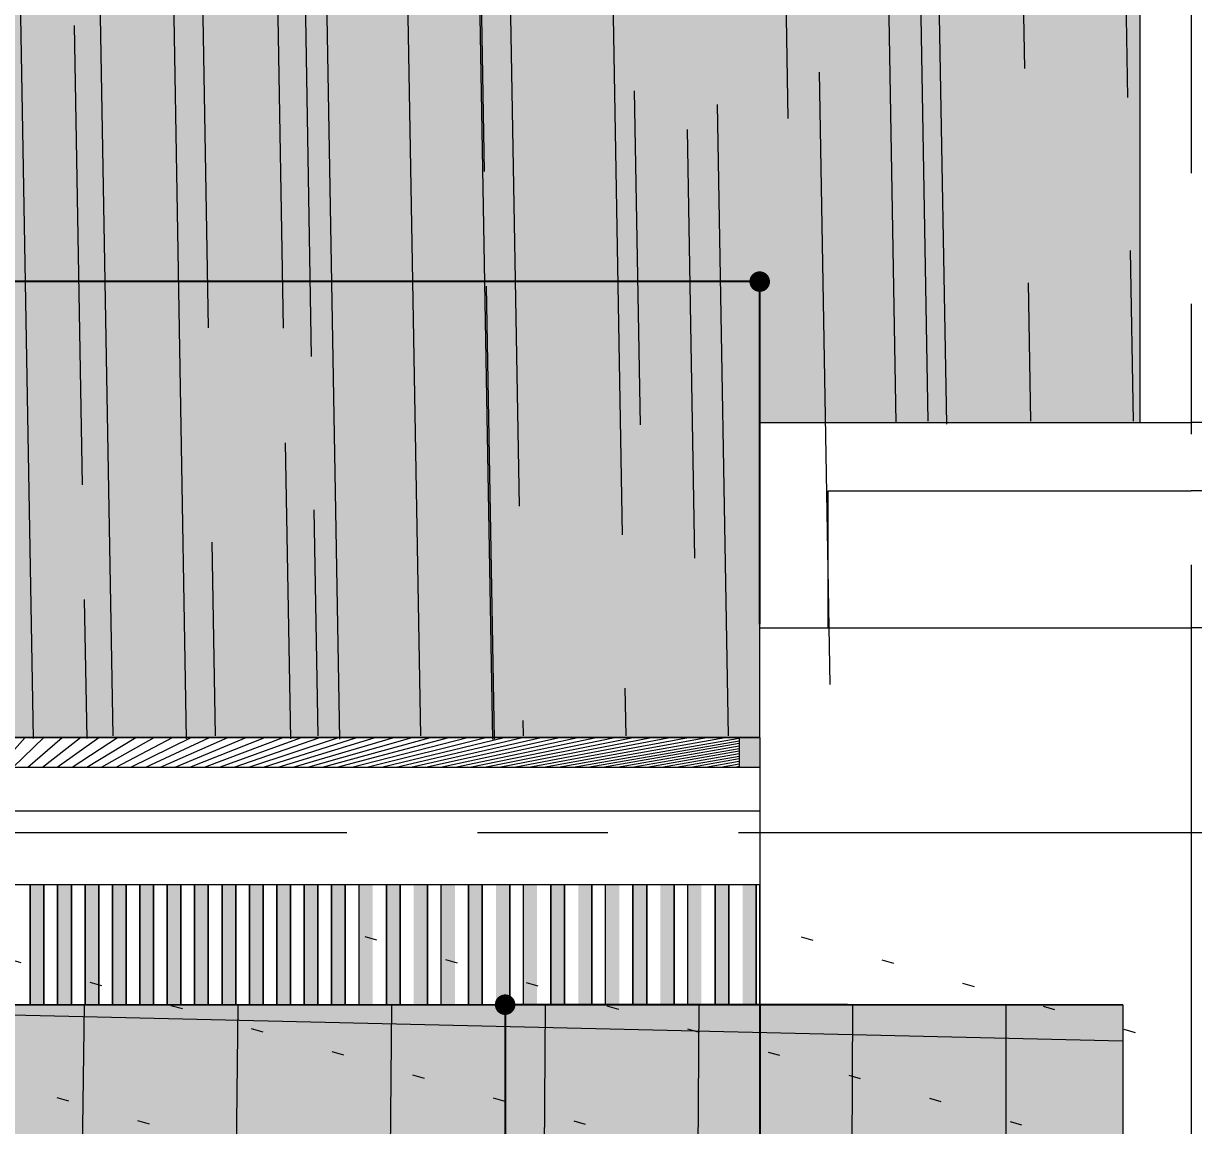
# Model space of a CAD drawing. Header units: millimetres. Extents: x 0 to 1313252738, y -131 to 560100888.
# Drawn here: x 1312637099 to 1312638808, y 560040984 to 560042593 of the extents above; entities that cross this region are included whole.
import ezdxf

# ---------------------------------------------------------------- set-up
doc = ezdxf.new("R2010")
doc.units = ezdxf.units.MM
doc.linetypes.add('CENTERX2', pattern=[101.60000000000001, 63.5, -12.7, 12.7, -12.7])
doc.layers.get('0').update_dxf_attribs({"lineweight": 0})
for name, color, linetype, lineweight in [('0001実測値', 10, 'Continuous', 0), ('0002CH現状', 5, 'Continuous', 0), ('001通り芯', 6, 'CENTERX2', 0), ('003間仕切り', 7, 'Continuous', 13), ('005床材(石)', 7, 'Continuous', 0), ('009床', 7, 'Continuous', 5), ('グレーチング', 7, 'Continuous', 0), ('建具', 7, 'Continuous', 0), ('棚(木)', 7, 'Continuous', 0), ('石ベンチ', 7, 'Continuous', 13), ('石風呂', 7, 'Continuous', 13)]:
    doc.layers.add(name, color=color, linetype=linetype, lineweight=lineweight)
doc.styles.add('onnjuku', font='arial.ttf')
doc.dimstyles.new('onnjuku', dxfattribs={"dimtxt": 100, "dimasz": 30, "dimexe": 1.25, "dimexo": 0.625, "dimtad": 1, "dimdec": 0, "dimtxsty": 'onnjuku', "dimblk": 'DOT', "dimcen": 2.5, "dimadec": 0, "dimazin": 0, "dimtfac": 1, "dimtdec": 0, "dimtmove": 0, "dimatfit": 3, "dimfxl": 500, "dimfxlon": 1, "dimarcsym": 0})

# ---------------------------------------------------------------- blocks, each defined once
blk = doc.blocks.new('_Dot')
at = {"color": 0, "linetype": 'ByBlock', "lineweight": -2}
blk.add_line((-0.5, 0), (-1, 0), dxfattribs=at)
at = {"color": 0, "linetype": 'ByBlock', "const_width": 0.5}
blk.add_lwpolyline([(-0.25, 0, 1), (0.25, 0, 1)], format="xyb", close=True, dxfattribs=at)
blk = doc.blocks.new('*D135')
at = {"layer": '0001実測値', "color": 0, "lineweight": -2, "transparency": 16777216}
for p, q in [((1312638302.449727, 560041160.7331343), (1312637801.199727, 560041160.7331343)), ((1312637802.449727, 560041130.7331343), (1312637802.449727, 560038360.7331344)), ((1312638302.449727, 560038330.7331344), (1312637801.199727, 560038330.7331344))]:
    blk.add_line(p, q, dxfattribs=at)
at = {"layer": 'Defpoints', "color": 0, "transparency": 16777216}
for p in [(1312638704.125973, 560041160.7331343), (1312637802.449727, 560038330.7331344), (1312638704.125973, 560038330.7331344)]:
    blk.add_point(p, dxfattribs=at)
at = {"layer": '0001実測値', "color": 0, "lineweight": -2, "transparency": 16777216, "xscale": 30, "yscale": 30, "zscale": 30}
for p, rotation in [((1312637802.449727, 560041160.7331343), 90), ((1312637802.449727, 560038330.7331344), 270)]:
    blk.add_blockref('_Dot', p, dxfattribs=dict(at, rotation=rotation))
at = {"layer": '0001実測値', "color": 0, "transparency": 16777216, "insert": (1312637750.733322, 560039745.7331339), "char_height": 100, "attachment_point": 5, "rotation": 90, "style": 'onnjuku'}
blk.add_mtext('2830', dxfattribs=at)
blk = doc.blocks.new('*D136')
at = {"layer": '0001実測値', "color": 0, "lineweight": -2, "transparency": 16777216}
for p, q in [((1312631829.125972, 560041716.4183012), (1312631829.125972, 560042217.6683012)), ((1312638144.125972, 560042216.4183012), (1312631859.125972, 560042216.4183012)), ((1312638174.125972, 560041716.4183012), (1312638174.125972, 560042217.6683012))]:
    blk.add_line(p, q, dxfattribs=at)
at = {"layer": 'Defpoints', "color": 0, "transparency": 16777216}
for p in [(1312631829.125972, 560042216.4183012), (1312631829.125972, 560041160.733134), (1312638174.125972, 560041160.733134)]:
    blk.add_point(p, dxfattribs=at)
at = {"layer": '0001実測値', "color": 0, "lineweight": -2, "transparency": 16777216, "xscale": 30, "yscale": 30, "zscale": 30, "rotation": 180}
blk.add_blockref('_Dot', (1312631829.125972, 560042216.4183012), dxfattribs=at)
at = {"layer": '0001実測値', "color": 0, "lineweight": -2, "transparency": 16777216, "xscale": 30, "yscale": 30, "zscale": 30}
blk.add_blockref('_Dot', (1312638174.125972, 560042216.4183012), dxfattribs=at)
at = {"layer": '0001実測値', "color": 0, "transparency": 16777216, "insert": (1312635001.625972, 560042268.1347065), "char_height": 100, "attachment_point": 5, "style": 'onnjuku'}
blk.add_mtext('6345', dxfattribs=at)
blk = doc.blocks.new('*D137')
at = {"layer": '0002CH現状', "color": 0, "lineweight": -2, "transparency": 16777216}
for p, q in [((1312631829.125972, 560041160.1081394), (1312631829.125972, 560040782.1700566)), ((1312638174.125972, 560041160.1081394), (1312638174.125972, 560040782.1700566)), ((1312631859.125972, 560040783.4200566), (1312638144.125972, 560040783.4200566))]:
    blk.add_line(p, q, dxfattribs=at)
at = {"layer": 'Defpoints', "color": 0, "transparency": 16777216}
for p in [(1312631829.125972, 560041160.7331394), (1312638174.125972, 560041160.7331394), (1312638174.125972, 560040783.4200566)]:
    blk.add_point(p, dxfattribs=at)
at = {"layer": '0002CH現状', "color": 0, "lineweight": -2, "transparency": 16777216, "xscale": 30, "yscale": 30, "zscale": 30, "rotation": 180}
blk.add_blockref('_Dot', (1312631829.125972, 560040783.4200566), dxfattribs=at)
at = {"layer": '0002CH現状', "color": 0, "lineweight": -2, "transparency": 16777216, "xscale": 30, "yscale": 30, "zscale": 30}
blk.add_blockref('_Dot', (1312638174.125972, 560040783.4200566), dxfattribs=at)
at = {"layer": '0002CH現状', "color": 0, "transparency": 16777216, "insert": (1312635001.625972, 560040835.1023554), "char_height": 100, "attachment_point": 5, "style": 'onnjuku'}
blk.add_mtext('6296', dxfattribs=at)

msp = doc.modelspace()

# ---------------------------------------------------------------- hatches: boundary and pattern name
at = {"layer": '005床材(石)', "true_color": 0x4a4a4a, "transparency": 33554597}
h = msp.add_hatch(color=251, dxfattribs=at)
h.dxf.hatch_style = 1
h.paths.add_polyline_path([(1312638704.125972, 560041160.733134), (1312638704.125972, 560038330.733134), (1312633429.125972, 560038330.733134), (1312633429.125972, 560041160.7331392), (1312638174.125972, 560041160.7331392)])
h.paths.add_polyline_path([(1312638499.125972, 560040955.733134), (1312633634.125972, 560040955.733134), (1312633634.125972, 560038535.733134), (1312638499.125972, 560038535.733134), (1312638499.125972, 560039560.733134), (1312638399.125972, 560039560.733134), (1312638399.125972, 560039930.7331342), (1312638499.125972, 560039930.7331342)], flags=16)
at = {"layer": '005床材(石)', "true_color": 0x636466}
h = msp.add_hatch(dxfattribs=at)
h.set_pattern_fill('ACAD_ISO07W100', color=251, scale=35, angle=163.9999999999999)
h.set_pattern_definition([(163.9999999999999, (68091.55091500282, -10975.83522522449), (-48.23653726797494, -168.2207967892057), [17.49999999999998, -104.9999999999999])])
h.paths.add_polyline_path([(1312638704.125972, 560041160.733134), (1312638704.125972, 560038330.733134), (1312633429.125972, 560038330.733134), (1312633429.125972, 560041160.7331392), (1312638174.125972, 560041160.7331392)])
at = {"layer": '005床材(石)'}
h = msp.add_hatch(color=8, dxfattribs=at)
h.dxf.hatch_style = 1
h.paths.add_polyline_path([(1312638704.125972, 560041160.733134), (1312637989.126046, 560041160.733134), (1312637989.126046, 560041160.7331086), (1312637989.126045, 560041160.7331086), (1312637629.126041, 560041160.7331108), (1312637629.126041, 560041160.7331095), (1312637629.126041, 560041160.7331095), (1312637329.126038, 560041160.7331114), (1312637329.126038, 560041160.7331111), (1312637329.126037, 560041160.7331111), (1312637049.126034, 560041160.7331127), (1312637049.126034, 560041160.7331126), (1312637049.126034, 560041160.7331126), (1312636749.126031, 560041160.7331144), (1312636749.126031, 560041160.7331141), (1312636749.12603, 560041160.7331141), (1312636469.126027, 560041160.7331158), (1312636469.126027, 560041160.7331156), (1312636469.126027, 560041160.7331156), (1312636189.126024, 560041160.7331172), (1312636189.126024, 560041160.7331169), (1312636189.126024, 560041160.7331169), (1312635889.12602, 560041160.7331189), (1312635889.12602, 560041160.7331184), (1312635889.12602, 560041160.7331184), (1312635609.126017, 560041160.7331203), (1312635609.126017, 560041160.73312), (1312635609.126017, 560041160.73312), (1312635469.126015, 560041160.7331209), (1312635469.126015, 560041160.7331206), (1312635469.126015, 560041160.7331206), (1312635309.126013, 560041160.7331216), (1312635309.126013, 560041160.7331214), (1312635309.126013, 560041160.7331214), (1312635169.126012, 560041160.7331223), (1312635169.126012, 560041160.7331221), (1312635169.126012, 560041160.7331221), (1312635029.12601, 560041160.7331232), (1312635029.12601, 560041160.7331231), (1312635029.12601, 560041160.7331231), (1312634889.126008, 560041160.7331238), (1312634889.126008, 560041160.7331238), (1312634889.126008, 560041160.7331238), (1312634749.126007, 560041160.7331245), (1312634749.126007, 560041160.7331244), (1312634749.126006, 560041160.7331244), (1312634589.126005, 560041160.7331254), (1312634589.126005, 560041160.7331252), (1312634589.126005, 560041160.7331252), (1312634449.126003, 560041160.7331262), (1312634449.126003, 560041160.7331259), (1312634449.126003, 560041160.7331259), (1312634309.126001, 560041160.7331269), (1312634309.126001, 560041160.7331266), (1312634309.126001, 560041160.7331266), (1312634169.126, 560041160.7331278), (1312634169.126, 560041160.7331274), (1312634169.125999, 560041160.7331274), (1312634029.125998, 560041160.7331287), (1312634029.125998, 560041160.7331281), (1312634029.125998, 560041160.7331281), (1312633869.125996, 560041160.7331297), (1312633869.125996, 560041160.7331289), (1312633869.125996, 560041160.7331289), (1312633729.125995, 560041160.7331305), (1312633729.125995, 560041160.7331296), (1312633729.125994, 560041160.7331296), (1312633589.125993, 560041160.7331316), (1312633589.125993, 560041160.7331302), (1312633589.125993, 560041160.7331302), (1312633569.125993, 560041160.7331308), (1312633569.125993, 560041160.7331303), (1312633569.125992, 560041160.7331303), (1312633449.125991, 560041160.7331336), (1312633449.125991, 560041160.7331309), (1312633449.125991, 560041160.7331309), (1312633429.125991, 560041160.733134), (1312633429.125991, 560041160.7331309), (1312633429.125972, 560038330.733134), (1312638704.125972, 560038330.733134)], flags=17)
h.paths.add_polyline_path([(1312638704.125972, 560041160.733134), (1312638174.125972, 560041160.733134), (1312637989.126046, 560041160.733134), (1312637989.126046, 560041160.7331086), (1312637989.126045, 560041160.7331086), (1312637629.126041, 560041160.7331108), (1312637629.126041, 560041160.7331095), (1312637629.126041, 560041160.7331095), (1312637329.126038, 560041160.7331114), (1312637329.126038, 560041160.7331111), (1312637329.126037, 560041160.7331111), (1312637049.126034, 560041160.7331127), (1312637049.126034, 560041160.7331126), (1312637049.126034, 560041160.7331126), (1312636749.126031, 560041160.7331144), (1312636749.126031, 560041160.7331141), (1312636749.12603, 560041160.7331141), (1312636469.126027, 560041160.7331158), (1312636469.126027, 560041160.7331156), (1312636469.126027, 560041160.7331156), (1312636189.126024, 560041160.7331172), (1312636189.126024, 560041160.7331169), (1312636189.126024, 560041160.7331169), (1312635889.12602, 560041160.7331189), (1312635889.12602, 560041160.7331184), (1312635889.12602, 560041160.7331184), (1312635609.126017, 560041160.7331203), (1312635609.126017, 560041160.73312), (1312635609.126017, 560041160.73312), (1312635469.126015, 560041160.7331209), (1312635469.126015, 560041160.7331206), (1312635469.126015, 560041160.7331206), (1312635309.126013, 560041160.7331216), (1312635309.126013, 560041160.7331214), (1312635309.126013, 560041160.7331214), (1312635169.126012, 560041160.7331223), (1312635169.126012, 560041160.7331221), (1312635169.126012, 560041160.7331221), (1312635029.12601, 560041160.7331232), (1312635029.12601, 560041160.7331231), (1312635029.12601, 560041160.7331231), (1312634889.126008, 560041160.7331238), (1312634889.126008, 560041160.7331238), (1312634889.126008, 560041160.7331238), (1312634749.126007, 560041160.7331245), (1312634749.126007, 560041160.7331244), (1312634749.126006, 560041160.7331244), (1312634589.126005, 560041160.7331254), (1312634589.126005, 560041160.7331252), (1312634589.126005, 560041160.7331252), (1312634449.126003, 560041160.7331262), (1312634449.126003, 560041160.7331259), (1312634449.126003, 560041160.7331259), (1312634309.126001, 560041160.7331269), (1312634309.126001, 560041160.7331266), (1312634309.126001, 560041160.7331266), (1312634169.126, 560041160.7331278), (1312634169.126, 560041160.7331274), (1312634169.125999, 560041160.7331274), (1312634029.125998, 560041160.7331287), (1312634029.125998, 560041160.7331281), (1312634029.125998, 560041160.7331281), (1312633869.125996, 560041160.7331297), (1312633869.125996, 560041160.7331289), (1312633869.125996, 560041160.7331289), (1312633729.125995, 560041160.7331305), (1312633729.125995, 560041160.7331296), (1312633729.125994, 560041160.7331296), (1312633589.125993, 560041160.7331316), (1312633589.125993, 560041160.7331302), (1312633589.125993, 560041160.7331302), (1312633569.125993, 560041160.7331308), (1312633569.125993, 560041160.7331303), (1312633569.125992, 560041160.7331303), (1312633449.125991, 560041160.7331336), (1312633449.125991, 560041160.7331309), (1312633449.125991, 560041160.7331309), (1312633429.125991, 560041160.733134), (1312633429.125991, 560041160.7331312), (1312633429.125972, 560038330.733134), (1312638704.125972, 560038330.733134)], flags=17)
h.paths.add_polyline_path([(1312638499.125972, 560040955.733134), (1312633634.125972, 560040955.733134), (1312633634.125972, 560038535.733134), (1312638499.125972, 560038535.733134), (1312638499.125972, 560039560.733134), (1312638399.125972, 560039560.733134), (1312638399.125972, 560039930.7331342), (1312638499.125972, 560039930.7331342)], flags=0)
at = {"layer": '009床', "true_color": 0x8e5f01, "transparency": 33554687}
h = msp.add_hatch(dxfattribs=at)
h.set_pattern_fill('AR-RROOF', color=46, scale=8.799999999999997, angle=91)
h.set_pattern_definition([(90.99999999999994, (68091.55091500282, -10975.83522522449), (-232.0680729724521, 487.7681431201229), [3352.8, -447.0399999999998, 1117.6, -223.5199999999999]), (90.99999999999994, (67974.61965728263, -10680.54938359552), (-293.3353606855426, -228.6742361308824), [670.5599999999998, -73.76159999999999, 1341.12, -167.64]), (90.99999999999994, (67899.63737076122, -10867.40806441765), (-170.0205928819892, 1159.513331006857), [1788.159999999999, -312.928, 894.0799999999997, -223.5199999999999])])
h.paths.add_polyline_path([(1312638729.125972, 560044912.233134), (1312631354.125972, 560044912.233134), (1312631354.125972, 560042010.7331394), (1312631829.125973, 560042010.7331394), (1312631829.125972, 560041777.233134), (1312631829.125972, 560041550.7331368), (1312635001.625972, 560041550.7331368), (1312636875.125972, 560041550.7331368), (1312636875.125972, 560041550.7331392), (1312636905.125972, 560041550.7331392), (1312638174.125972, 560041550.7331392), (1312638174.125972, 560042010.733134), (1312638729.125972, 560042010.733134)])
at = {"layer": 'グレーチング', "true_color": 0x939598}
h = msp.add_hatch(color=252, dxfattribs=at)
h.dxf.hatch_style = 1
h.paths.add_polyline_path([(1312637129.126035, 560041335.733113), (1312637109.126035, 560041335.733113), (1312637109.126035, 560041160.7331134), (1312637129.126035, 560041160.7331134)])
h = msp.add_hatch(color=252, dxfattribs=at)
h.dxf.hatch_style = 1
h.paths.add_polyline_path([(1312637169.126035, 560041335.733113), (1312637149.126035, 560041335.733113), (1312637149.126035, 560041160.7331134), (1312637169.126035, 560041160.7331134)])
h = msp.add_hatch(color=252, dxfattribs=at)
h.dxf.hatch_style = 1
h.paths.add_polyline_path([(1312637209.126036, 560041335.733113), (1312637189.126036, 560041335.733113), (1312637189.126035, 560041160.7331134), (1312637209.126036, 560041160.7331134)])
h = msp.add_hatch(color=252, dxfattribs=at)
h.dxf.hatch_style = 1
h.paths.add_polyline_path([(1312637249.126036, 560041335.7331129), (1312637229.126036, 560041335.733113), (1312637229.126036, 560041160.7331134), (1312637249.126036, 560041160.7331134)])
h = msp.add_hatch(color=252, dxfattribs=at)
h.dxf.hatch_style = 1
h.paths.add_polyline_path([(1312637289.126037, 560041335.7331129), (1312637269.126037, 560041335.7331129), (1312637269.126037, 560041160.7331134), (1312637289.126037, 560041160.7331134)])
h = msp.add_hatch(color=252, dxfattribs=at)
h.dxf.hatch_style = 1
h.paths.add_polyline_path([(1312637329.126038, 560041335.7331129), (1312637309.126037, 560041335.7331129), (1312637309.126037, 560041160.7331134), (1312637329.126037, 560041160.7331134)])
h = msp.add_hatch(color=252, dxfattribs=at)
h.dxf.hatch_style = 1
h.paths.add_polyline_path([(1312637369.126038, 560041335.7331129), (1312637349.126038, 560041335.7331129), (1312637349.126038, 560041160.7331134), (1312637369.126038, 560041160.7331134)])
h = msp.add_hatch(color=252, dxfattribs=at)
h.dxf.hatch_style = 1
h.paths.add_polyline_path([(1312637409.126038, 560041335.7331129), (1312637389.126038, 560041335.7331129), (1312637389.126038, 560041160.7331134), (1312637409.126038, 560041160.7331134)])
h = msp.add_hatch(color=252, dxfattribs=at)
h.dxf.hatch_style = 1
h.paths.add_polyline_path([(1312637449.126039, 560041335.7331129), (1312637429.126039, 560041335.7331129), (1312637429.126039, 560041160.7331134), (1312637449.126039, 560041160.7331134)])
h = msp.add_hatch(color=252, dxfattribs=at)
h.dxf.hatch_style = 1
h.paths.add_polyline_path([(1312637489.126039, 560041335.7331129), (1312637469.126039, 560041335.7331129), (1312637469.126039, 560041160.7331134), (1312637489.126039, 560041160.7331134)])
h = msp.add_hatch(color=252, dxfattribs=at)
h.dxf.hatch_style = 1
h.paths.add_polyline_path([(1312637529.12604, 560041335.7331129), (1312637509.12604, 560041335.7331129), (1312637509.12604, 560041160.7331134), (1312637529.12604, 560041160.7331134)])
h = msp.add_hatch(color=252, dxfattribs=at)
h.dxf.hatch_style = 1
h.paths.add_polyline_path([(1312637569.12604, 560041335.7331127), (1312637549.12604, 560041335.7331127), (1312637549.12604, 560041160.7331134), (1312637569.12604, 560041160.7331134)])
h = msp.add_hatch(color=252, dxfattribs=at)
h.dxf.hatch_style = 1
h.paths.add_polyline_path([(1312637609.126041, 560041335.7331097), (1312637589.126041, 560041335.7331097), (1312637589.126041, 560041160.7331097), (1312637609.126041, 560041160.7331097)])
h = msp.add_hatch(color=252, dxfattribs=at)
h.dxf.hatch_style = 1
h.paths.add_polyline_path([(1312637649.126041, 560041335.7331097), (1312637629.126041, 560041335.7331097), (1312637629.126041, 560041160.7331097), (1312637649.126041, 560041160.7331097)])
h = msp.add_hatch(color=252, dxfattribs=at)
h.dxf.hatch_style = 1
h.paths.add_polyline_path([(1312637689.126042, 560041335.7331095), (1312637669.126041, 560041335.7331095), (1312637669.126041, 560041160.7331097), (1312637689.126042, 560041160.7331097)])
h = msp.add_hatch(color=252, dxfattribs=at)
h.dxf.hatch_style = 1
h.paths.add_polyline_path([(1312637729.126042, 560041335.7331343), (1312637709.126042, 560041335.7331343), (1312637709.126042, 560041160.7331343), (1312637729.126042, 560041160.7331343)])
h = msp.add_hatch(color=252, dxfattribs=at)
h.dxf.hatch_style = 1
h.paths.add_polyline_path([(1312637769.126043, 560041335.7331343), (1312637749.126042, 560041335.7331343), (1312637749.126042, 560041160.7331343), (1312637769.126042, 560041160.7331343)])
h = msp.add_hatch(color=252, dxfattribs=at)
h.dxf.hatch_style = 1
h.paths.add_polyline_path([(1312637809.126043, 560041335.7331342), (1312637789.126043, 560041335.7331342), (1312637789.126043, 560041160.7331343), (1312637809.126043, 560041160.7331343)])
h = msp.add_hatch(color=252, dxfattribs=at)
h.dxf.hatch_style = 1
h.paths.add_polyline_path([(1312637849.126044, 560041335.7331095), (1312637829.126044, 560041335.7331095), (1312637829.126044, 560041160.7331094), (1312637849.126044, 560041160.7331094)])
h = msp.add_hatch(color=252, dxfattribs=at)
h.dxf.hatch_style = 1
h.paths.add_polyline_path([(1312637889.126044, 560041335.7331095), (1312637869.126044, 560041335.7331095), (1312637869.126044, 560041160.7331094), (1312637889.126044, 560041160.7331094)])
h = msp.add_hatch(color=252, dxfattribs=at)
h.dxf.hatch_style = 1
h.paths.add_polyline_path([(1312637929.126045, 560041335.7331092), (1312637909.126045, 560041335.7331092), (1312637909.126045, 560041160.7331094), (1312637929.126045, 560041160.7331094)])
h = msp.add_hatch(color=252, dxfattribs=at)
h.dxf.hatch_style = 1
h.paths.add_polyline_path([(1312637969.126045, 560041335.7331088), (1312637949.126045, 560041335.7331088), (1312637949.126045, 560041160.7331088), (1312637969.126045, 560041160.7331088)])
h = msp.add_hatch(color=252, dxfattribs=at)
h.dxf.hatch_style = 1
h.paths.add_polyline_path([(1312638009.126046, 560041335.7331088), (1312637989.126046, 560041335.7331088), (1312637989.126045, 560041160.7331088), (1312638009.126046, 560041160.7331088)])
h = msp.add_hatch(color=252, dxfattribs=at)
h.dxf.hatch_style = 1
h.paths.add_polyline_path([(1312638049.126046, 560041335.7331086), (1312638029.126046, 560041335.7331086), (1312638029.126046, 560041160.7331088), (1312638049.126046, 560041160.7331088)])
h = msp.add_hatch(color=252, dxfattribs=at)
h.dxf.hatch_style = 1
h.paths.add_polyline_path([(1312638089.126047, 560041335.733134), (1312638069.126047, 560041335.733134), (1312638069.126047, 560041160.733134), (1312638089.126047, 560041160.733134)])
h = msp.add_hatch(color=252, dxfattribs=at)
h.dxf.hatch_style = 1
h.paths.add_polyline_path([(1312638129.126047, 560041335.733134), (1312638109.126047, 560041335.733134), (1312638109.126047, 560041160.733134), (1312638129.126047, 560041160.733134)])
h = msp.add_hatch(color=252, dxfattribs=at)
h.dxf.hatch_style = 1
h.paths.add_polyline_path([(1312638169.126048, 560041335.733134), (1312638149.126047, 560041335.733134), (1312638149.126047, 560041160.733134), (1312638169.126048, 560041160.733134)])
at = {"layer": '建具', "true_color": 0x7aafdf}
h = msp.add_hatch(dxfattribs=at)
h.set_pattern_fill('ANSI31', color=143, scale=3.5, angle=163.9999999999999)
h.set_pattern_definition([(209, (103502.2989621162, -6416.955320239067), (5.387446904987415, -9.719211495586537), [])])
h.paths.add_polyline_path([(1312638144.125972, 560041550.7331392), (1312636905.125972, 560041550.7331392), (1312636905.125972, 560041507.7331392), (1312638144.125972, 560041507.7331392)])
at = {"layer": '建具', "true_color": 0x636466}
h = msp.add_hatch(color=251, dxfattribs=at)
h.dxf.hatch_style = 1
h.paths.add_polyline_path([(1312638174.125972, 560041550.7331392), (1312638144.125972, 560041550.7331392), (1312638144.125972, 560041507.7331392), (1312638174.125972, 560041507.7331392)])
at = {"layer": '棚(木)', "true_color": 0xe6c6a8, "transparency": 33554556}
h = msp.add_hatch(color=9, dxfattribs=at)
h.dxf.hatch_style = 1
h.paths.add_polyline_path([(1312638729.125972, 560044912.233134), (1312631354.125972, 560044912.233134), (1312631354.125972, 560042010.7331394), (1312631829.125973, 560042010.7331394), (1312631829.125972, 560041777.233134), (1312631829.125972, 560041550.7331368), (1312635001.625972, 560041550.7331368), (1312636875.125972, 560041550.7331368), (1312636875.125972, 560041550.7331392), (1312636905.125972, 560041550.7331392), (1312638174.125972, 560041550.7331392), (1312638174.125972, 560042010.733134), (1312638729.125972, 560042010.733134)])
h.paths.add_polyline_path([(1312631354.125972, 560044912.233134), (1312631254.125972, 560044912.233134), (1312631254.125972, 560042010.7331394), (1312631354.125972, 560042010.7331394)])
at = {"layer": '石ベンチ', "true_color": 0x636466}
h = msp.add_hatch(dxfattribs=at)
h.set_pattern_fill('ANSI37', color=251, scale=72, angle=135)
h.set_pattern_definition([(180, (68091.55091500282, -10975.83522522449), (-1.42e-14, -228.6), []), (270, (68091.55091500282, -10975.83522522449), (228.6, -4.26e-14), [])])
h.paths.add_polyline_path([(1312638704.125972, 560041160.733134), (1312638704.125972, 560038330.733134), (1312633429.125972, 560038330.733134), (1312633429.125972, 560041160.733134)])

# ---------------------------------------------------------------- linework, layer by layer
at = {"layer": '001通り芯', "ltscale": 15}
for p, q in [((1312638804.125972, 560049423.0251411), (1312638804.125972, 560027212.233134)), ((1312622903.022148, 560041412.233134), (1312652103.029505, 560041412.233134))]:
    msp.add_line(p, q, dxfattribs=at)
at = {"layer": '003間仕切り'}
for p, q in [((1312638729.125972, 560046712.233134), (1312638729.125972, 560042010.733134)), ((1312638174.125972, 560041550.733134), (1312638174.125972, 560042010.733134)), ((1312638174.125972, 560042010.733134), (1312638804.125972, 560042010.733134)), ((1312639434.125972, 560042010.733134), (1312638804.125972, 560042010.733134)), ((1312638274.125972, 560041710.733134), (1312638274.125972, 560041910.733134)), ((1312638274.125972, 560041910.733134), (1312638804.125972, 560041910.733134)), ((1312639334.125972, 560041910.733134), (1312638804.125972, 560041910.733134)), ((1312638174.125972, 560041710.733134), (1312638804.125972, 560041710.733134)), ((1312639434.125972, 560041710.733134), (1312638804.125972, 560041710.733134)), ((1312638174.125972, 560041550.733134), (1312631829.125972, 560041550.7331392)), ((1312638174.125972, 560041550.733134), (1312638174.125972, 560041335.733134)), ((1312638174.125972, 560041443.2331342), (1312631829.125972, 560041443.2331392)), ((1312638174.125972, 560041335.733134), (1312638174.125972, 560041160.733134)), ((1312638174.125972, 560041160.733134), (1312638704.125972, 560041160.733134)), ((1312638704.125972, 560041160.733134), (1312638704.125972, 560033177.233134)), ((1312638704.125972, 560041160.733134), (1312638704.125972, 560035935.733134))]:
    msp.add_line(p, q, dxfattribs=at)
at = {"layer": '005床材(石)'}
msp.add_lwpolyline([(1312633429.125972, 560041160.733134), (1312638704.125972, 560041160.733134), (1312638704.125972, 560038330.733134), (1312633429.125972, 560038330.733134)], close=True, dxfattribs=at)
msp.add_lwpolyline([(1312633429.125972, 560041160.733134), (1312638704.125972, 560041160.733134), (1312638704.125972, 560038330.733134), (1312633429.125972, 560038330.733134)], close=True, dxfattribs=at)
at = {"layer": 'グレーチング'}
for p, q in [((1312638174.125972, 560041335.733134), (1312631829.125972, 560041335.7331392)), ((1312637109.126035, 560041160.7331123), (1312637109.126035, 560041335.7331122)), ((1312637109.126035, 560041335.7331122), (1312637109.126035, 560041160.7331122)), ((1312637129.126035, 560041160.7331122), (1312637129.126035, 560041335.733112)), ((1312637129.126035, 560041335.733112), (1312637129.126035, 560041160.733112)), ((1312637149.126035, 560041160.733112), (1312637149.126035, 560041335.7331119)), ((1312637149.126035, 560041335.7331119), (1312637149.126035, 560041160.7331119)), ((1312637169.126035, 560041160.7331119), (1312637169.126035, 560041335.7331119)), ((1312637169.126035, 560041335.7331119), (1312637169.126035, 560041160.7331119)), ((1312637169.126035, 560041335.7331119), (1312637169.126035, 560041160.7331119)), ((1312637189.126035, 560041160.7331119), (1312637189.126036, 560041335.7331119)), ((1312637189.126035, 560041160.7331119), (1312637189.126036, 560041335.7331117)), ((1312637189.126036, 560041335.7331119), (1312637189.126036, 560041160.7331119)), ((1312637209.126036, 560041160.7331119), (1312637209.126036, 560041335.7331117)), ((1312637209.126036, 560041335.7331117), (1312637209.126036, 560041160.7331117)), ((1312637229.126036, 560041160.7331117), (1312637229.126036, 560041335.7331116)), ((1312637229.126036, 560041335.7331116), (1312637229.126036, 560041160.7331116)), ((1312637249.126036, 560041160.7331116), (1312637249.126036, 560041335.7331115)), ((1312637249.126036, 560041335.7331115), (1312637249.126036, 560041160.7331115)), ((1312637269.126036, 560041160.7331115), (1312637269.126037, 560041335.7331114)), ((1312637269.126037, 560041335.7331114), (1312637269.126037, 560041160.7331114)), ((1312637289.126037, 560041160.7331114), (1312637289.126037, 560041335.7331113)), ((1312637289.126037, 560041335.7331113), (1312637289.126037, 560041160.7331113)), ((1312637309.126037, 560041160.7331113), (1312637309.126037, 560041335.7331111)), ((1312637309.126037, 560041335.7331113), (1312637309.126037, 560041160.7331113)), ((1312637309.126037, 560041335.7331111), (1312637309.126037, 560041160.7331111)), ((1312637329.126037, 560041160.7331113), (1312637329.126038, 560041335.7331111)), ((1312637329.126038, 560041335.7331111), (1312637329.126038, 560041160.7331111)), ((1312637329.126037, 560041160.7331111), (1312637329.126038, 560041335.733111)), ((1312637349.126037, 560041160.7331111), (1312637349.126038, 560041335.733111)), ((1312637349.126038, 560041335.733111), (1312637349.126038, 560041160.733111)), ((1312637369.126038, 560041160.733111), (1312637369.126038, 560041335.7331108)), ((1312637369.126038, 560041335.7331108), (1312637369.126038, 560041160.7331108)), ((1312637389.126038, 560041160.7331108), (1312637389.126038, 560041335.7331108)), ((1312637389.126038, 560041335.7331108), (1312637389.126038, 560041160.7331108)), ((1312637409.126038, 560041160.7331108), (1312637409.126038, 560041335.7331107)), ((1312637409.126038, 560041335.7331107), (1312637409.126038, 560041160.7331107)), ((1312637429.126038, 560041160.7331107), (1312637429.126039, 560041335.7331105)), ((1312637429.126039, 560041335.7331105), (1312637429.126039, 560041160.7331105)), ((1312637449.126039, 560041160.7331105), (1312637449.126039, 560041335.7331103)), ((1312637449.126039, 560041335.7331105), (1312637449.126039, 560041160.7331105)), ((1312637449.126039, 560041335.7331103), (1312637449.126039, 560041160.7331103)), ((1312637469.126039, 560041160.7331105), (1312637469.126039, 560041335.7331103)), ((1312637469.126039, 560041335.7331103), (1312637469.126039, 560041160.7331103)), ((1312637469.126039, 560041160.7331103), (1312637469.126039, 560041335.7331103)), ((1312637489.126039, 560041160.7331103), (1312637489.126039, 560041335.7331103)), ((1312637489.126039, 560041335.7331103), (1312637489.126039, 560041160.7331102)), ((1312637509.126039, 560041160.7331102), (1312637509.12604, 560041335.7331102)), ((1312637509.12604, 560041335.7331102), (1312637509.12604, 560041160.7331102)), ((1312637529.12604, 560041160.7331102), (1312637529.12604, 560041335.7331102)), ((1312637529.12604, 560041335.7331102), (1312637529.12604, 560041160.7331102)), ((1312637549.12604, 560041160.7331102), (1312637549.12604, 560041335.7331098)), ((1312637549.12604, 560041335.7331098), (1312637549.12604, 560041160.7331098)), ((1312637569.12604, 560041160.7331098), (1312637569.12604, 560041335.7331097)), ((1312637569.12604, 560041335.7331097), (1312637569.12604, 560041160.7331097)), ((1312637589.12604, 560041160.7331097), (1312637589.126041, 560041335.7331097)), ((1312637629.126041, 560041160.7331097), (1312637629.126041, 560041335.7331095)), ((1312637629.126041, 560041335.7331095), (1312637629.126041, 560041160.7331095)), ((1312637629.126041, 560041160.7331095), (1312637629.126041, 560041335.7331095)), ((1312637649.126041, 560041160.7331095), (1312637649.126041, 560041335.7331095)), ((1312637649.126041, 560041335.7331095), (1312637649.126041, 560041160.7331094)), ((1312637689.126042, 560041160.7331094), (1312637689.126042, 560041335.7331092)), ((1312637689.126042, 560041335.7331092), (1312637689.126042, 560041160.7331092)), ((1312637709.126042, 560041160.7331345), (1312637709.126042, 560041335.7331343)), ((1312637749.126042, 560041160.7331343), (1312637749.126042, 560041335.7331342)), ((1312637749.126042, 560041335.7331342), (1312637749.126042, 560041160.7331342)), ((1312637749.126042, 560041160.7331342), (1312637749.126042, 560041335.733134)), ((1312637769.126042, 560041160.7331342), (1312637769.126043, 560041335.733134)), ((1312637769.126043, 560041335.733134), (1312637769.126043, 560041160.733134)), ((1312637809.126043, 560041160.733134), (1312637809.126043, 560041335.7331339)), ((1312637809.126043, 560041335.7331339), (1312637809.126043, 560041160.7331339)), ((1312637829.126043, 560041160.7331095), (1312637829.126044, 560041335.7331095)), ((1312637869.126044, 560041160.7331094), (1312637869.126044, 560041335.7331092)), ((1312637869.126044, 560041335.7331092), (1312637869.126044, 560041160.7331094)), ((1312637869.126044, 560041160.7331094), (1312637869.126044, 560041335.7331092)), ((1312637889.126044, 560041160.7331094), (1312637889.126044, 560041335.7331092)), ((1312637889.126044, 560041335.7331092), (1312637889.126044, 560041160.7331092)), ((1312637929.126045, 560041160.7331091), (1312637929.126045, 560041335.7331089)), ((1312637929.126045, 560041335.7331089), (1312637929.126045, 560041160.7331089)), ((1312637949.126045, 560041160.7331089), (1312637949.126045, 560041335.7331088)), ((1312637989.126045, 560041160.7331088), (1312637989.126046, 560041335.7331086)), ((1312637989.126045, 560041160.7331086), (1312637989.126046, 560041335.7331086)), ((1312637989.126046, 560041335.7331086), (1312637989.126046, 560041160.7331086)), ((1312638009.126046, 560041160.7331086), (1312638009.126046, 560041335.7331086)), ((1312638009.126046, 560041335.7331086), (1312638009.126046, 560041160.7331086)), ((1312638049.126046, 560041160.7331085), (1312638049.126046, 560041335.7331084)), ((1312638049.126046, 560041335.7331084), (1312638049.126046, 560041160.7331084)), ((1312638069.126046, 560041160.7331342), (1312638069.126047, 560041335.733134)), ((1312638109.126047, 560041160.733134), (1312638109.126047, 560041335.733134)), ((1312638109.126047, 560041335.733134), (1312638109.126047, 560041160.733134)), ((1312638109.126047, 560041160.733134), (1312638109.126047, 560041335.7331339)), ((1312638129.126047, 560041160.733134), (1312638129.126047, 560041335.7331339)), ((1312638129.126047, 560041335.7331339), (1312638129.126047, 560041160.7331339)), ((1312638169.126048, 560041160.7331338), (1312638169.126048, 560041335.7331336)), ((1312638169.126048, 560041335.7331336), (1312638169.126048, 560041160.7331336)), ((1312631829.125972, 560041160.7331392), (1312638174.125972, 560041160.7331392))]:
    msp.add_line(p, q, dxfattribs=at)
at = {"layer": '建具'}
for p, q in [((1312635001.625972, 560041550.7331368), (1312638174.125972, 560041550.7331368)), ((1312636875.125972, 560041550.7331392), (1312638174.125972, 560041550.7331392)), ((1312638174.125972, 560041550.7331392), (1312638144.125972, 560041550.7331392)), ((1312638144.125972, 560041550.7331392), (1312638144.125972, 560041507.7331392)), ((1312638174.125972, 560041550.7331392), (1312638174.125972, 560041507.7331392)), ((1312636875.125972, 560041507.7331392), (1312638174.125972, 560041507.7331392)), ((1312638174.125972, 560041335.733134), (1312637879.168368, 560041335.733134)), ((1312638174.125972, 560041160.733134), (1312638174.125972, 560041335.733134))]:
    msp.add_line(p, q, dxfattribs=at)
at = {"layer": '石風呂'}
for p, q in [((1312638499.125972, 560041160.733134), (1312633634.125972, 560041160.733134)), ((1312638704.125972, 560041160.733134), (1312638499.125972, 560041160.733134))]:
    msp.add_line(p, q, dxfattribs=at)

# ---------------------------------------------------------------- dimensions: what is measured, and where the dimension line sits
at = {"layer": '0001実測値'}
dim = msp.add_linear_dim(base=(1312631829.125972, 560042216.4183012), p1=(1312638174.125972, 560041160.733134), p2=(1312631829.125972, 560041160.733134), dimstyle='onnjuku', dxfattribs=at)
dim.commit()
dim.dimension.update_dxf_attribs({"geometry": '*D136', "text_midpoint": (1312635001.625972, 560042268.1347065)})
dim = msp.add_linear_dim(base=(1312637802.449727, 560038330.7331344), p1=(1312638704.125972, 560041160.733134), p2=(1312638704.125972, 560038330.733134), angle=90, dimstyle='onnjuku', dxfattribs=at)
dim.commit()
dim.dimension.update_dxf_attribs({"geometry": '*D135', "text_midpoint": (1312637750.733322, 560039745.7331339)})
at = {"layer": '0002CH現状'}
dim = msp.add_linear_dim(base=(1312638174.125972, 560040783.4200566), p1=(1312631829.125972, 560041160.7331394), p2=(1312638174.125972, 560041160.7331394), text='6296', dimstyle='onnjuku', dxfattribs=at)
dim.commit()
dim.dimension.update_dxf_attribs({"geometry": '*D137', "text_midpoint": (1312635001.625972, 560040835.1023554)})

doc.saveas('drawing.dxf')
